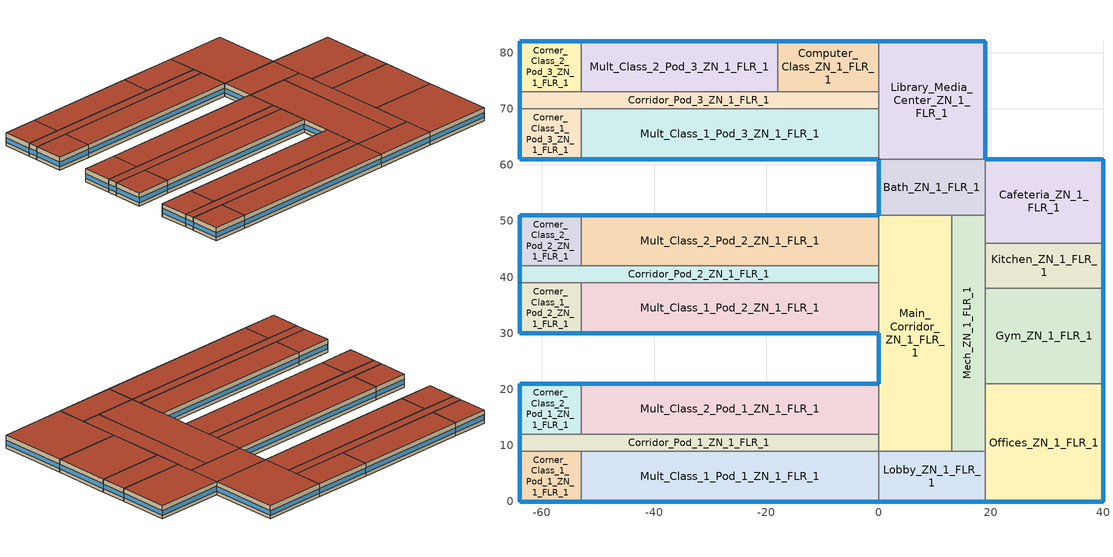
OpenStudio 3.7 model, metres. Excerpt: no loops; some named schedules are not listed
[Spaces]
Library_Media_Center_ZN_1_FLR_1
 floor foundation (BTAP-Grnd-Floor-Mass:U-0.678_std): 19,82 19,61 0,61 0,82 z0
 wall outside: 19,61 19,82 0,82 z0:4
 wall to Computer_Class_ZN_1_FLR_1: 0,82 0,73 z0:4
 wall to Bath_ZN_1_FLR_1: 0,61 19,61 z0:4
 wall to Mult_Class_1_Pod_3_ZN_1_FLR_1: 0,70 0,61 z0:4
 wall to Corridor_Pod_3_ZN_1_FLR_1: 0,73 0,70 z0:4
 window: 19,61.05 19,81.95 / 18.95,82 0.05,82 z1.1:2.51
 roof outside: 19,61 19,82 0,82 0,61 z4
Main_Corridor_ZN_1_FLR_1
 floor foundation (BTAP-Grnd-Floor-Mass:U-0.678_std): 13,51 13,9 0,9 0,51 z0
 wall outside: 0,30 0,21 z0:4
 wall to Lobby_ZN_1_FLR_1: 0,9 13,9 z0:4
 wall to Mult_Class_2_Pod_2_ZN_1_FLR_1: 0,51 0,42 z0:4
 wall to Mult_Class_2_Pod_1_ZN_1_FLR_1: 0,21 0,12 z0:4
 wall to Corridor_Pod_1_ZN_1_FLR_1: 0,12 0,9 z0:4
 wall to Bath_ZN_1_FLR_1: 13,51 0,51 z0:4
 wall to Mech_ZN_1_FLR_1: 13,9 13,51 z0:4
 wall to Corridor_Pod_2_ZN_1_FLR_1: 0,42 0,39 z0:4
 wall to Mult_Class_1_Pod_2_ZN_1_FLR_1: 0,39 0,30 z0:4
 window: 0,29.95 0,21.05 z1.1:2.52
 roof outside: 13,9 13,51 0,51 0,9 z4
Corridor_Pod_2_ZN_1_FLR_1
 floor foundation (BTAP-Grnd-Floor-Mass:U-0.678_std): 0,42 0,39 -64,39 -64,42 z0
 wall outside: -64,42 -64,39 z0:4
 wall to Corner_Class_2_Pod_2_ZN_1_FLR_1: -53,42 -64,42 z0:4
 wall to Mult_Class_1_Pod_2_ZN_1_FLR_1: -53,39 0,39 z0:4
 wall to Corner_Class_1_Pod_2_ZN_1_FLR_1: -64,39 -53,39 z0:4
 wall to Mult_Class_2_Pod_2_ZN_1_FLR_1: 0,42 -53,42 z0:4
 window: -64,41.95 -64,39.05 z1.1:2.55
 roof outside: 0,39 0,42 -64,42 -64,39 z4
Kitchen_ZN_1_FLR_1
 floor foundation (BTAP-Grnd-Floor-Mass:U-0.678_std): 40,46 40,38 19,38 19,46 z0
 wall outside: 40,38 40,46 z0:4
 wall to Mech_ZN_1_FLR_1: 19,46 19,38 z0:4
 wall to Cafeteria_ZN_1_FLR_1: 40,46 19,46 z0:4
 wall to Gym_ZN_1_FLR_1: 19,38 40,38 z0:4
 window: 40,38.05 40,45.95 z1.1:2.52
 roof outside: 40,38 40,46 19,46 19,38 z4
Computer_Class_ZN_1_FLR_1
 floor foundation (BTAP-Grnd-Floor-Mass:U-0.678_std): 0,82 0,73 -18,73 -18,82 z0
 wall outside: 0,82 -18,82 z0:4
 wall to Corridor_Pod_3_ZN_1_FLR_1: -18,73 0,73 z0:4
 wall to Mult_Class_2_Pod_3_ZN_1_FLR_1: -18,82 -18,73 z0:4
 window: -0.05,82 -17.95,82 z1.1:2.51
 roof outside: 0,73 0,82 -18,82 -18,73 z4
Corner_Class_2_Pod_2_ZN_1_FLR_1
 floor foundation (BTAP-Grnd-Floor-Mass:U-0.678_std): -53,51 -53,42 -64,42 -64,51 z0
 wall outside: -53,51 -64,51 -64,42 z0:4
 wall to Mult_Class_2_Pod_2_ZN_1_FLR_1: -53,42 -53,51 z0:4
 window: -53.05,51 -63.95,51 z1.1:2.51; -64,50.95 -64,42.05 z1.1:2.52
 roof outside: -53,42 -53,51 -64,51 -64,42 z4
Corridor_Pod_3_ZN_1_FLR_1
 floor foundation (BTAP-Grnd-Floor-Mass:U-0.678_std): 0,73 0,70 -64,70 -64,73 z0
 wall outside: -64,73 -64,70 z0:4
 wall to Mult_Class_2_Pod_3_ZN_1_FLR_1: -18,73 -53,73 z0:4
 wall to Corner_Class_2_Pod_3_ZN_1_FLR_1: -53,73 -64,73 z0:4
 wall to Mult_Class_1_Pod_3_ZN_1_FLR_1: -53,70 0,70 z0:4
 wall to Corner_Class_1_Pod_3_ZN_1_FLR_1: -64,70 -53,70 z0:4
 window: -64,72.95 -64,70.05 z1.1:2.55
 roof outside: 0,70 0,73 -64,73 -64,70 z4
Mech_ZN_1_FLR_1
 floor foundation (BTAP-Grnd-Floor-Mass:U-0.678_std): 19,51 19,9 13,9 13,51 z0
 wall to Lobby_ZN_1_FLR_1: 13,9 19,9 z0:4
 wall to Offices_ZN_1_FLR_1: 19,9 19,21 z0:4
 wall to Gym_ZN_1_FLR_1: 19,21 19,38 z0:4
 wall to Bath_ZN_1_FLR_1: 19,51 13,51 z0:4
 wall to Cafeteria_ZN_1_FLR_1: 19,46 19,51 z0:4
 roof outside: 19,9 19,51 13,51 13,9 z4
Mult_Class_1_Pod_1_ZN_1_FLR_1
 floor foundation (BTAP-Grnd-Floor-Mass:U-0.678_std): 0,9 0,0 -53,0 -53,9 z0
 wall outside: -53,0 0,0 z0:4
 wall to Lobby_ZN_1_FLR_1: 0,0 0,9 z0:4
 wall to Corridor_Pod_1_ZN_1_FLR_1: 0,9 -53,9 z0:4
 wall to Corner_Class_1_Pod_1_ZN_1_FLR_1: -53,9 -53,0 z0:4
 window: -52.95,0 -0.05,0 z1.1:2.5
 roof outside: 0,0 0,9 -53,9 -53,0 z4
Mult_Class_1_Pod_2_ZN_1_FLR_1
 floor foundation (BTAP-Grnd-Floor-Mass:U-0.678_std): 0,39 0,30 -53,30 -53,39 z0
 wall outside: -53,30 0,30 z0:4
 wall to Corner_Class_1_Pod_2_ZN_1_FLR_1: -53,39 -53,30 z0:4
 window: -52.95,30 -0.05,30 z1.1:2.5
 roof outside: 0,30 0,39 -53,39 -53,30 z4
Cafeteria_ZN_1_FLR_1
 floor foundation (BTAP-Grnd-Floor-Mass:U-0.678_std): 40,61 40,46 19,46 19,61 z0
 wall outside: 40,46 40,61 19,61 z0:4
 wall to Bath_ZN_1_FLR_1: 19,61 19,51 z0:4
 window: 39.95,61 19.05,61 / 40,46.05 40,60.95 z1.1:2.51
 roof outside: 40,46 40,61 19,61 19,46 z4
Corner_Class_2_Pod_3_ZN_1_FLR_1
 floor foundation (BTAP-Grnd-Floor-Mass:U-0.678_std): -53,82 -53,73 -64,73 -64,82 z0
 wall outside: -53,82 -64,82 -64,73 z0:4
 wall to Mult_Class_2_Pod_3_ZN_1_FLR_1: -53,73 -53,82 z0:4
 window: -64,81.95 -64,73.05 z1.1:2.52; -53.05,82 -63.95,82 z1.1:2.51
 roof outside: -53,73 -53,82 -64,82 -64,73 z4
Corner_Class_2_Pod_1_ZN_1_FLR_1
 floor foundation (BTAP-Grnd-Floor-Mass:U-0.678_std): -53,21 -53,12 -64,12 -64,21 z0
 wall outside: -53,21 -64,21 -64,12 z0:4
 wall to Mult_Class_2_Pod_1_ZN_1_FLR_1: -53,12 -53,21 z0:4
 wall to Corridor_Pod_1_ZN_1_FLR_1: -64,12 -53,12 z0:4
 window: -53.05,21 -63.95,21 z1.1:2.51; -64,20.95 -64,12.05 z1.1:2.52
 roof outside: -53,12 -53,21 -64,21 -64,12 z4
Corridor_Pod_1_ZN_1_FLR_1
 floor foundation (BTAP-Grnd-Floor-Mass:U-0.678_std): 0,12 0,9 -64,9 -64,12 z0
 wall outside: -64,12 -64,9 z0:4
 wall to Corner_Class_1_Pod_1_ZN_1_FLR_1: -64,9 -53,9 z0:4
 wall to Mult_Class_2_Pod_1_ZN_1_FLR_1: 0,12 -53,12 z0:4
 window: -64,11.95 -64,9.05 z1.1:2.55
 roof outside: 0,9 0,12 -64,12 -64,9 z4
Mult_Class_2_Pod_2_ZN_1_FLR_1
 floor foundation (BTAP-Grnd-Floor-Mass:U-0.678_std): 0,51 0,42 -53,42 -53,51 z0
 wall outside: 0,51 -53,51 z0:4
 window: -0.05,51 -52.95,51 z1.1:2.5
 roof outside: 0,42 0,51 -53,51 -53,42 z4
Bath_ZN_1_FLR_1
 floor foundation (BTAP-Grnd-Floor-Mass:U-0.678_std): 19,61 19,51 0,51 0,61 z0
 wall outside: 0,61 0,51 z0:4
 window: 0,60.95 0,51.05 z1.1:2.51
 roof outside: 19,51 19,61 0,61 0,51 z4
Corner_Class_1_Pod_3_ZN_1_FLR_1
 floor foundation (BTAP-Grnd-Floor-Mass:U-0.678_std): -53,70 -53,61 -64,61 -64,70 z0
 wall outside: -64,70 -64,61 -53,61 z0:4
 wall to Mult_Class_1_Pod_3_ZN_1_FLR_1: -53,61 -53,70 z0:4
 window: -64,69.95 -64,61.05 z1.1:2.52; -63.95,61 -53.05,61 z1.1:2.51
 roof outside: -53,61 -53,70 -64,70 -64,61 z4
Gym_ZN_1_FLR_1
 floor foundation (BTAP-Grnd-Floor-Mass:U-0.678_std): 40,38 40,21 19,21 19,38 z0
 wall outside: 40,21 40,38 z0:4
 wall to Offices_ZN_1_FLR_1: 19,21 40,21 z0:4
 window: 40,21.05 40,37.95 z1.1:2.51
 roof outside: 40,21 40,38 19,38 19,21 z4
Lobby_ZN_1_FLR_1
 floor foundation (BTAP-Grnd-Floor-Mass:U-0.678_std): 19,9 19,0 0,0 0,9 z0
 wall outside: 0,0 19,0 z0:4
 wall to Offices_ZN_1_FLR_1: 19,0 19,9 z0:4
 window: 0.05,0 18.95,0 z1.1:2.51
 roof outside: 19,0 19,9 0,9 0,0 z4
Mult_Class_2_Pod_1_ZN_1_FLR_1
 floor foundation (BTAP-Grnd-Floor-Mass:U-0.678_std): 0,21 0,12 -53,12 -53,21 z0
 wall outside: 0,21 -53,21 z0:4
 window: -0.05,21 -52.95,21 z1.1:2.5
 roof outside: 0,12 0,21 -53,21 -53,12 z4
Mult_Class_2_Pod_3_ZN_1_FLR_1
 floor foundation (BTAP-Grnd-Floor-Mass:U-0.678_std): -18,82 -18,73 -53,73 -53,82 z0
 wall outside: -18,82 -53,82 z0:4
 window: -18.05,82 -52.95,82 z1.1:2.5
 roof outside: -18,73 -18,82 -53,82 -53,73 z4
Offices_ZN_1_FLR_1
 floor foundation (BTAP-Grnd-Floor-Mass:U-0.678_std): 40,21 40,0 19,0 19,21 z0
 wall outside: 19,0 40,0 40,21 z0:4
 window: 19.05,0 39.95,0 / 40,0.05 40,20.95 z1.1:2.51
 roof outside: 40,0 40,21 19,21 19,0 z4
Mult_Class_1_Pod_3_ZN_1_FLR_1
 floor foundation (BTAP-Grnd-Floor-Mass:U-0.678_std): 0,70 0,61 -53,61 -53,70 z0
 wall outside: -53,61 0,61 z0:4
 window: -52.95,61 -0.05,61 z1.1:2.5
 roof outside: 0,61 0,70 -53,70 -53,61 z4
Corner_Class_1_Pod_2_ZN_1_FLR_1
 floor foundation (BTAP-Grnd-Floor-Mass:U-0.678_std): -53,39 -53,30 -64,30 -64,39 z0
 wall outside: -64,39 -64,30 -53,30 z0:4
 window: -64,38.95 -64,30.05 z1.1:2.52; -63.95,30 -53.05,30 z1.1:2.51
 roof outside: -53,30 -53,39 -64,39 -64,30 z4
Corner_Class_1_Pod_1_ZN_1_FLR_1
 floor foundation (BTAP-Grnd-Floor-Mass:U-0.678_std): -53,9 -53,0 -64,0 -64,9 z0
 wall outside: -64,9 -64,0 -53,0 z0:4
 window: -63.95,0 -53.05,0 z1.1:2.51; -64,8.95 -64,0.05 z1.1:2.52
 roof outside: -53,0 -53,9 -64,9 -64,0 z4
[Site]
Calgary Intl AP_AB_CAN: Latitude {deg}=51.11; Longitude {deg}=-114.02; Time Zone {hr}=-7; Elevation {m}=1084.1; Terrain=City
[Building]
PrimarySchool: North Axis {deg}=0; Default Construction Set=BTAP-Mass at hdd = 5000.0; Standards Number of Stories=1; Standards Number of Above Ground Stories=1; Standards Template=BTAP1980TO2010; Standards Building Type=PrimarySchool
[Site:WaterMainsTemperature]
Calculation Method=Correlation; Annual Average Outdoor Air Temperature {C}=4.69167; Maximum Difference In Monthly Average Outdoor Air Temperatures {deltaC}=24.6
[Site:GroundTemperature:BuildingSurface]
19.527, 19.502, 19.536, 19.598, 20.002, 21.64, 22.225, 22.375, 21.449, 20.121, 19.802, 19.633
[SizingPeriod:DesignDay] Barometric Pressure {Pa}=88961; Rain Indicator=No; Snow Indicator=No; Day of Month=21; Daylight Saving Time Indicator=No; Humidity Condition Type=Wetbulb; Dry-Bulb Temperature Range Modifier Type=DefaultMultipliers
Name | Maximum Dry-Bulb Temperature {C} | Daily Dry-Bulb Temperature Range {deltaC} | Wind Speed {m/s} | Wind Direction {deg} | Month | Day Type | Wetbulb or DewPoint at Maximum Dry-Bulb {C} | Solar Model Indicator | ASHRAE Clear Sky Optical Depth for Beam Irradiance | ASHRAE Clear Sky Optical Depth for Diffuse Irradiance | Sky Clearness
Calgary Intl AP Ann Clg .4% Condns DB=>MWB | 28.8 | 12.3 | 4.5 | 160 | 7 | SummerDesignDay | 16 | ASHRAETau | 0.34 | 2.419
Calgary Intl AP Ann Clg .4% Condns WB=>MDB | 25.5 | 12.3 | 4.5 | 160 | 7 | SummerDesignDay | 17.8 | ASHRAETau | 0.34 | 2.419
Calgary Intl AP Ann Htg 99.6% Condns DB | -27.7 | 0 | 2.7 | 200 | 1 | WinterDesignDay | -27.7 | ASHRAEClearSky |  |  | 0
[ClimateZones]
Climate Zone Institution Name 1=ASHRAE; Climate Zone Document Name 1=ANSI/ASHRAE Standard 169; Climate Zone Document Year 1=2006; Climate Zone Value 1=7
[Site:GroundTemperature:Shallow]
-1.6, -5.4, -6.4, -5.5, -0.4, 5.3, 10.8, 14.7, 15.8, 14, 9.5, 4
[Site:GroundTemperature:Deep]
4, 1.3, -0.4, -0.9, 0.1, 2.3, 5.2, 8, 9.9, 10.3, 9.2, 7
[Site:GroundTemperature:FCfactorMethod]
January Ground Temperature {C}=5.5; February Ground Temperature {C}=-2; March Ground Temperature {C}=-7.6; April Ground Temperature {C}=-6.3; May Ground Temperature {C}=-6.6; June Ground Temperature {C}=-0.3; July Ground Temperature {C}=4.9; August Ground Temperature {C}=10.2; September Ground Temperature {C}=13.8; October Ground Temperature {C}=17; November Ground Temperature {C}=16.6; December Ground Temperature {C}=11.1
[Material:NoMass] Roughness=Smooth; Thermal Absorptance=0.9; Solar Absorptance=0.7
Name | Thermal Resistance {m2-K/W} | Visible Absorptance
Typical Carpet Pad; Typical Carpet Pad 1 | 0.21648 | 0.8
Typical Insulation 1 | 0.00118045 | 0.7
Typical Insulation 2 | 2.61923 | 0.7
Typical Insulation 3 | 4.40527 | 0.7
Typical Carpet Pad 2; Typical Carpet Pad 4 | 1.40895 | 0.8
Typical Carpet Pad 3 | 2.28697 | 0.8
Typical Insulation 4 | 0.338965 | 0.7
Typical Insulation 5 | 0.338983 | 0.7
[Material]
Name | Roughness | Thickness {m} | Conductivity {W/m-K} | Density {kg/m3} | Specific Heat {J/kg-K} | Thermal Absorptance | Solar Absorptance | Visible Absorptance
G05 25mm wood | MediumSmooth | 0.0254 | 0.15 | 608 | 1630 | 0.9 | 0.5 | 0.5
100mm Normalweight concrete floor 1 | MediumSmooth | 0.1016 | 2.31 | 2322 | 832
G01 13mm gypsum board 1 | Smooth | 0.0127 | 0.16 | 800 | 1090 | 0.9 | 0.7 | 0.5
4 in. Normalweight Concrete Floor 1 | MediumRough | 0.1016 | 2.31 | 2322 | 832 | 0.9 | 0.7 | 0.7
1IN Stucco 1 | Smooth | 0.0253 | 0.6918 | 1858 | 837 | 0.9 | 0.7 | 0.92
8IN CONCRETE HW RefBldg 1 | Rough | 0.2032 | 1.311 | 2240 | 836.8 | 0.9 | 0.7 | 0.7
1/2IN Gypsum 1 | Smooth | 0.0127 | 0.16 | 784.9 | 830 | 0.9 | 0.4 | 0.4
Metal Roof Surface 1; F08 Metal surface 1 | Smooth | 0.0008 | 45.28 | 7824 | 500 | 0.9 | 0.7 | 0.7
6 in. Normalweight Concrete Floor 1; 6 in. Normalweight Concrete Floor 2; 6 in. Normalweight Concrete Floor 3 | MediumRough | 0.1524 | 2.31 | 2322 | 832 | 0.9 | 0.7 | 0.7
Expanded Polystyrene | MediumSmooth | 0.0408596 | 0.029 | 29 | 1210
[Construction]
BTAP-Int-Partition; BTAP-Int-Door: G05 25mm wood
BTAP-Int-Floor: 100mm Normalweight concrete floor 1, Typical Carpet Pad
BTAP-Int-Wall: G01 13mm gypsum board 1, G01 13mm gypsum board 1
BTAP-Int-Ceiling: Typical Carpet Pad, 100mm Normalweight concrete floor 1
BTAP-Int-Window: SimpleGlazing
BTAP-Ext-Floor-Mass:U-3.822: Typical Insulation 1, 4 in. Normalweight Concrete Floor 1, Typical Carpet Pad 1
BTAP-Ext-Wall-Mass:U-0.346: 1IN Stucco 1, 8IN CONCRETE HW RefBldg 1, Typical Insulation 2, 1/2IN Gypsum 1
BTAP-Ext-Roof-Metal:U-0.227: Metal Roof Surface 1, Typical Insulation 3
BTAP-Grnd-Floor-Mass:U-0.678: 6 in. Normalweight Concrete Floor 1, Typical Carpet Pad 2
BTAP-Grnd-Wall-Mass:U-0.425: 6 in. Normalweight Concrete Floor 2, Typical Carpet Pad 3
BTAP-Grnd-Roof-Mass:U-0.678: 6 in. Normalweight Concrete Floor 3, Typical Carpet Pad 4
BTAP-Ext-FixedWindow:U=0.295 SHGC=0.490; BTAP-Ext-GlassDoors:U=0.295 SHGC=0.490; BTAP-Ext-Skylights:U=0.295 SHGC=0.490; BTAP-Ext-DaylightDomes:U=0.295 SHGC=0.490; BTAP-Ext-DaylightDiffuser:U=0.295 SHGC=0.490: SimpleGlazing:U=0.295 SHGC=0.490
BTAP-Ext-Door:U-2.95: F08 Metal surface 1, Typical Insulation 4
BTAP-Ext-OverHeadDoor:U-2.95: Typical Insulation 5
BTAP-Grnd-Floor-Mass:U-0.678_std: 6 in. Normalweight Concrete Floor 1, Expanded Polystyrene
[DefaultConstructionSet]
BTAP-Mass at hdd = 5000.0: Default Exterior Surface Constructions=BTAP-Mass at hdd = 5000.0; Default Interior Surface Constructions=Default Surface Constructions 2; Default Ground Contact Surface Constructions=BTAP-Mass at hdd = 5000.0 1; Default Exterior SubSurface Constructions=BTAP-Mass at hdd = 5000.0; Default Interior SubSurface Constructions=Default Sub Surface Constructions 2; Interior Partition Construction=BTAP-Int-Partition
[DefaultSurfaceConstructions]
Name | Floor Construction | Wall Construction | Roof Ceiling Construction
Default Surface Constructions 2 | BTAP-Int-Floor | BTAP-Int-Wall | BTAP-Int-Ceiling
BTAP-Mass at hdd = 5000.0 | BTAP-Ext-Floor-Mass:U-3.822 | BTAP-Ext-Wall-Mass:U-0.346 | BTAP-Ext-Roof-Metal:U-0.227
BTAP-Mass at hdd = 5000.0 1 | BTAP-Grnd-Floor-Mass:U-0.678 | BTAP-Grnd-Wall-Mass:U-0.425 | BTAP-Grnd-Roof-Mass:U-0.678
[DefaultSubSurfaceConstructions]
Name | Fixed Window Construction | Operable Window Construction | Door Construction | Glass Door Construction | Overhead Door Construction | Skylight Construction | Tubular Daylight Dome Construction | Tubular Daylight Diffuser Construction
Default Sub Surface Constructions 2 | BTAP-Int-Window | BTAP-Int-Window | BTAP-Int-Door
BTAP-Mass at hdd = 5000.0 | BTAP-Ext-FixedWindow:U=0.295 SHGC=0.490 | BTAP-Ext-FixedWindow:U=0.295 SHGC=0.490 | BTAP-Ext-Door:U-2.95 | BTAP-Ext-GlassDoors:U=0.295 SHGC=0.490 | BTAP-Ext-OverHeadDoor:U-2.95 | BTAP-Ext-Skylights:U=0.295 SHGC=0.490 | BTAP-Ext-DaylightDomes:U=0.295 SHGC=0.490 | BTAP-Ext-DaylightDiffuser:U=0.295 SHGC=0.490
[WindowMaterial:SimpleGlazingSystem] Solar Heat Gain Coefficient=0.49; Visible Transmittance=0.21
Name | U-Factor {W/m2-K}
SimpleGlazing | 2.2
SimpleGlazing:U=0.295 SHGC=0.490 | 2.95
[Space] Building Story=Building Story 1; Part of Total Floor Area=Yes; Volume {m3}=Autocalculate
Name | Space Type | Thermal Zone
Corner_Class_2_Pod_3_ZN_1_FLR_1; Corner_Class_2_Pod_2_ZN_1_FLR_1; Corner_Class_2_Pod_1_ZN_1_FLR_1 | Space Function Classroom/lecture/training | ALL_ST=Classroom/lecture/training_FL=Building Story 1_SCH=D 1
Library_Media_Center_ZN_1_FLR_1 | Space Function Library - reading | ALL_ST=Library - reading_FL=Building Story 1_SCH=C
Main_Corridor_ZN_1_FLR_1 | Space Function Corr. >= 2.4m wide-sch-D | WILD_ST=Corr. >= 2.4m wide-sch-D_FL=Building Story 1_SCH=D 1
Corridor_Pod_2_ZN_1_FLR_1; Corridor_Pod_1_ZN_1_FLR_1; Corridor_Pod_3_ZN_1_FLR_1 | Space Function Corr. >= 2.4m wide-sch-D | WILD_ST=Corr. >= 2.4m wide-sch-D_FL=Building Story 1_SCH=D
Mult_Class_2_Pod_2_ZN_1_FLR_1; Computer_Class_ZN_1_FLR_1; Mult_Class_2_Pod_1_ZN_1_FLR_1; Mult_Class_2_Pod_3_ZN_1_FLR_1 | Space Function Classroom/lecture/training | ALL_ST=Classroom/lecture/training_FL=Building Story 1_SCH=D 2
Kitchen_ZN_1_FLR_1 | Space Function Food preparation | ALL_ST=Food preparation_FL=Building Story 1_SCH=B
Mult_Class_1_Pod_3_ZN_1_FLR_1; Mult_Class_1_Pod_2_ZN_1_FLR_1; Mult_Class_1_Pod_1_ZN_1_FLR_1 | Space Function Classroom/lecture/training | ALL_ST=Classroom/lecture/training_FL=Building Story 1_SCH=D 3
Corner_Class_1_Pod_1_ZN_1_FLR_1; Corner_Class_1_Pod_3_ZN_1_FLR_1; Corner_Class_1_Pod_2_ZN_1_FLR_1 | Space Function Classroom/lecture/training | ALL_ST=Classroom/lecture/training_FL=Building Story 1_SCH=D
Mech_ZN_1_FLR_1 | Space Function Electrical/Mechanical-sch-D | WILD_ST=Electrical/Mechanical-sch-D_FL=Building Story 1_SCH=D
Cafeteria_ZN_1_FLR_1 | Space Function Conf./meet./multi-purpose | ALL_ST=Conf./meet./multi-purpose_FL=Building Story 1_SCH=C
Bath_ZN_1_FLR_1 | Space Function Washroom-sch-D | WET_ST=Washroom-sch-D_FL=Building Story 1_SCHD
Offices_ZN_1_FLR_1 | Space Function Office - enclosed | ALL_ST=Office - enclosed_FL=Building Story 1_SCH=A
Gym_ZN_1_FLR_1 | Space Function Gym - play | ALL_ST=Gym - play_FL=Building Story 1_SCH=B
Lobby_ZN_1_FLR_1 | Space Function Lobby - other | ALL_ST=Lobby - other_FL=Building Story 1_SCH=C
[BuildingStory]
Building Story 1: Nominal Z Coordinate {m}=0
[SpaceType] Standards Building Type=Space Function
Name | Default Schedule Set | Design Specification Outdoor Air Object | Standards Space Type
Space Function Washroom-sch-D | Space Function Washroom-sch-D Schedule Set | Space Function Washroom-sch-D Ventilation | Washroom-sch-D
Space Function Conf./meet./multi-purpose | Space Function Conf./meet./multi-purpose Schedule Set | Space Function Conf./meet./multi-purpose Ventilation | Conf./meet./multi-purpose
Space Function Classroom/lecture/training | Space Function Classroom/lecture/training Schedule Set | Space Function Classroom/lecture/training Ventilation | Classroom/lecture/training
Space Function Corr. >= 2.4m wide-sch-D | Space Function Corr. >= 2.4m wide-sch-D Schedule Set | Space Function Corr. >= 2.4m wide-sch-D Ventilation | Corr. >= 2.4m wide-sch-D
Space Function Gym - play | Space Function Gym - play Schedule Set | Space Function Gym - play Ventilation | Gym - play
Space Function Food preparation | Space Function Food preparation Schedule Set | Space Function Food preparation Ventilation | Food preparation
Space Function Library - reading | Space Function Library - reading Schedule Set | Space Function Library - reading Ventilation | Library - reading
Space Function Lobby - other | Space Function Lobby - other Schedule Set | Space Function Lobby - other Ventilation | Lobby - other
Space Function Electrical/Mechanical-sch-D | Space Function Electrical/Mechanical-sch-D Schedule Set | Space Function Electrical/Mechanical-sch-D Ventilation | Electrical/Mechanical-sch-D
Space Function Office - enclosed | Space Function Office - enclosed Schedule Set | Space Function Office - enclosed Ventilation | Office - enclosed
[People:Definition] Number of People Calculation Method=People/Area; Fraction Radiant=0.3
Name | People per Space Floor Area {person/m2}
Space Function Classroom/lecture/training People Definition | 0.133365
Space Function Conf./meet./multi-purpose People Definition; Space Function Gym - play People Definition | 0.199993
Space Function Corr. >= 2.4m wide-sch-D People Definition | 0.0100104
Space Function Electrical/Mechanical-sch-D People Definition | 0.0049514
Space Function Food preparation People Definition; Space Function Library - reading People Definition; Space Function Office - enclosed People Definition | 0.0500522
Space Function Lobby - other People Definition | 0.0999967
Space Function Washroom-sch-D People Definition | 0.0333681
[People] Work Efficiency Schedule=Work Efficiency Schedule; Clothing Insulation Schedule=Clothing Schedule; Air Velocity Schedule=Air Velocity Schedule; Multiplier=1
Name | People Definition | Space or SpaceType
Space Function Classroom/lecture/training People | Space Function Classroom/lecture/training People Definition | Space Function Classroom/lecture/training
Space Function Conf./meet./multi-purpose People | Space Function Conf./meet./multi-purpose People Definition | Space Function Conf./meet./multi-purpose
Space Function Corr. >= 2.4m wide-sch-D People | Space Function Corr. >= 2.4m wide-sch-D People Definition | Space Function Corr. >= 2.4m wide-sch-D
Space Function Electrical/Mechanical-sch-D People | Space Function Electrical/Mechanical-sch-D People Definition | Space Function Electrical/Mechanical-sch-D
Space Function Food preparation People | Space Function Food preparation People Definition | Space Function Food preparation
Space Function Gym - play People | Space Function Gym - play People Definition | Space Function Gym - play
Space Function Library - reading People | Space Function Library - reading People Definition | Space Function Library - reading
Space Function Lobby - other People | Space Function Lobby - other People Definition | Space Function Lobby - other
Space Function Office - enclosed People | Space Function Office - enclosed People Definition | Space Function Office - enclosed
Space Function Washroom-sch-D People | Space Function Washroom-sch-D People Definition | Space Function Washroom-sch-D
[Lights:Definition] Design Level Calculation Method=Watts/Area; Fraction Radiant=0.5; Fraction Visible=0.2
Name | Watts per Space Floor Area {W/m2}
Space Function Classroom/lecture/training Lights Definition | 11.9699
Space Function Conf./meet./multi-purpose Lights Definition | 11.8799
Space Function Corr. >= 2.4m wide-sch-D Lights Definition | 7.09994
Space Function Electrical/Mechanical-sch-D Lights Definition | 13.2999
Space Function Food preparation Lights Definition | 10.6999
Space Function Gym - play Lights Definition | 12.8999
Space Function Library - reading Lights Definition | 9.99992
Space Function Lobby - other Lights Definition | 9.69992
Space Function Office - enclosed Lights Definition | 11.8999
Space Function Washroom-sch-D Lights Definition | 9.44992
[Lights] Fraction Replaceable=1
Name | Lights Definition | Space or SpaceType
Space Function Classroom/lecture/training Lights | Space Function Classroom/lecture/training Lights Definition | Space Function Classroom/lecture/training
Space Function Conf./meet./multi-purpose Lights | Space Function Conf./meet./multi-purpose Lights Definition | Space Function Conf./meet./multi-purpose
Space Function Corr. >= 2.4m wide-sch-D Lights | Space Function Corr. >= 2.4m wide-sch-D Lights Definition | Space Function Corr. >= 2.4m wide-sch-D
Space Function Electrical/Mechanical-sch-D Lights | Space Function Electrical/Mechanical-sch-D Lights Definition | Space Function Electrical/Mechanical-sch-D
Space Function Food preparation Lights | Space Function Food preparation Lights Definition | Space Function Food preparation
Space Function Gym - play Lights | Space Function Gym - play Lights Definition | Space Function Gym - play
Space Function Library - reading Lights | Space Function Library - reading Lights Definition | Space Function Library - reading
Space Function Lobby - other Lights | Space Function Lobby - other Lights Definition | Space Function Lobby - other
Space Function Office - enclosed Lights | Space Function Office - enclosed Lights Definition | Space Function Office - enclosed
Space Function Washroom-sch-D Lights | Space Function Washroom-sch-D Lights Definition | Space Function Washroom-sch-D
[ElectricEquipment:Definition] Design Level Calculation Method=Watts/Area; Fraction Radiant=0.5
Name | Watts per Space Floor Area {W/m2}
Space Function Classroom/lecture/training Elec Equip Definition | 4.99996
Space Function Conf./meet./multi-purpose Elec Equip Definition; Space Function Electrical/Mechanical-sch-D Elec Equip Definition; Space Function Library - reading Elec Equip Definition; Space Function Lobby - other Elec Equip Definition; Space Function Washroom-sch-D Elec Equip Definition | 0.999992
Space Function Food preparation Elec Equip Definition | 9.99992
Space Function Gym - play Elec Equip Definition | 1.49999
Space Function Office - enclosed Elec Equip Definition | 7.49994
[ElectricEquipment]
Name | Electric Equipment Definition | Space or SpaceType
Space Function Classroom/lecture/training Elec Equip | Space Function Classroom/lecture/training Elec Equip Definition | Space Function Classroom/lecture/training
Space Function Conf./meet./multi-purpose Elec Equip | Space Function Conf./meet./multi-purpose Elec Equip Definition | Space Function Conf./meet./multi-purpose
Space Function Electrical/Mechanical-sch-D Elec Equip | Space Function Electrical/Mechanical-sch-D Elec Equip Definition | Space Function Electrical/Mechanical-sch-D
Space Function Food preparation Elec Equip | Space Function Food preparation Elec Equip Definition | Space Function Food preparation
Space Function Gym - play Elec Equip | Space Function Gym - play Elec Equip Definition | Space Function Gym - play
Space Function Library - reading Elec Equip | Space Function Library - reading Elec Equip Definition | Space Function Library - reading
Space Function Lobby - other Elec Equip | Space Function Lobby - other Elec Equip Definition | Space Function Lobby - other
Space Function Office - enclosed Elec Equip | Space Function Office - enclosed Elec Equip Definition | Space Function Office - enclosed
Space Function Washroom-sch-D Elec Equip | Space Function Washroom-sch-D Elec Equip Definition | Space Function Washroom-sch-D
[DesignSpecification:OutdoorAir] Outdoor Air Method=Sum
Name | Outdoor Air Flow per Person {m3/s-person} | Outdoor Air Flow per Floor Area {m3/s-m2}
Space Function Classroom/lecture/training Ventilation | 0.0371387
Space Function Conf./meet./multi-purpose Ventilation | 0.0254008
Space Function Corr. >= 2.4m wide-sch-D Ventilation; Space Function Electrical/Mechanical-sch-D Ventilation |  | 0.000254
Space Function Food preparation Ventilation | 0.0304482
Space Function Gym - play Ventilation | 0.0152405
Space Function Library - reading Ventilation | 0.0152241
Space Function Lobby - other Ventilation | 0.152405
Space Function Office - enclosed Ventilation | 0.0101494
Space Function Washroom-sch-D Ventilation | 0.228362
[DefaultScheduleSet] People Activity Level Schedule=NECB-Activity; Infiltration Schedule=Always On
Name | Number of People Schedule | Lighting Schedule | Electric Equipment Schedule
Space Function Classroom/lecture/training Schedule Set; Space Function Corr. >= 2.4m wide-sch-D Schedule Set; Space Function Electrical/Mechanical-sch-D Schedule Set; Space Function Washroom-sch-D Schedule Set | NECB-D-Occupancy | NECB-D-Lighting | NECB-D-Electric-Equipment
Space Function Conf./meet./multi-purpose Schedule Set; Space Function Library - reading Schedule Set; Space Function Lobby - other Schedule Set | NECB-C-Occupancy | NECB-C-Lighting | NECB-C-Electric-Equipment
Space Function Food preparation Schedule Set; Space Function Gym - play Schedule Set | NECB-B-Occupancy | NECB-B-Lighting | NECB-B-Electric-Equipment
Space Function Office - enclosed Schedule Set | NECB-A-Occupancy | NECB-A-Lighting | NECB-A-Electric-Equipment
[ThermostatSetpoint:DualSetpoint]
Name | Heating Setpoint Temperature Schedule | Cooling Setpoint Temperature Schedule
Space Function Washroom-sch-D Thermostat 3; Space Function Classroom/lecture/training Thermostat 27; Space Function Classroom/lecture/training Thermostat 28; Space Function Classroom/lecture/training Thermostat 29; Space Function Classroom/lecture/training Thermostat 30; Space Function Corr. >= 2.4m wide-sch-D Thermostat 9; Space Function Corr. >= 2.4m wide-sch-D Thermostat 10; Space Function Electrical/Mechanical-sch-D Thermostat 3 | NECB-D-Thermostat Setpoint-Heating | NECB-D-Thermostat Setpoint-Cooling
Space Function Lobby - other Thermostat 3; Space Function Conf./meet./multi-purpose Thermostat 3; Space Function Library - reading Thermostat 3 | NECB-C-Thermostat Setpoint-Heating | NECB-C-Thermostat Setpoint-Cooling
Space Function Gym - play Thermostat 3; Space Function Food preparation Thermostat 3 | NECB-B-Thermostat Setpoint-Heating | NECB-B-Thermostat Setpoint-Cooling
Space Function Office - enclosed Thermostat 3 | NECB-A-Thermostat Setpoint-Heating | NECB-A-Thermostat Setpoint-Cooling
[SpaceInfiltration:DesignFlowRate] Schedule=Always On Discrete; Design Flow Rate Calculation Method=Flow/ExteriorArea; Flow per Exterior Surface Area {m3/s-m2}=0.001116; Constant Term Coefficient=0; Temperature Term Coefficient=0; Velocity Term Coefficient=0.224; Velocity Squared Term Coefficient=0
Name | Space or SpaceType
Bath_ZN_1_FLR_1 Infiltration | Bath_ZN_1_FLR_1
Cafeteria_ZN_1_FLR_1 Infiltration | Cafeteria_ZN_1_FLR_1
Computer_Class_ZN_1_FLR_1 Infiltration | Computer_Class_ZN_1_FLR_1
Corner_Class_1_Pod_1_ZN_1_FLR_1 Infiltration | Corner_Class_1_Pod_1_ZN_1_FLR_1
Corner_Class_1_Pod_2_ZN_1_FLR_1 Infiltration | Corner_Class_1_Pod_2_ZN_1_FLR_1
Corner_Class_1_Pod_3_ZN_1_FLR_1 Infiltration | Corner_Class_1_Pod_3_ZN_1_FLR_1
Corner_Class_2_Pod_1_ZN_1_FLR_1 Infiltration | Corner_Class_2_Pod_1_ZN_1_FLR_1
Corner_Class_2_Pod_2_ZN_1_FLR_1 Infiltration | Corner_Class_2_Pod_2_ZN_1_FLR_1
Corner_Class_2_Pod_3_ZN_1_FLR_1 Infiltration | Corner_Class_2_Pod_3_ZN_1_FLR_1
Corridor_Pod_1_ZN_1_FLR_1 Infiltration | Corridor_Pod_1_ZN_1_FLR_1
Corridor_Pod_2_ZN_1_FLR_1 Infiltration | Corridor_Pod_2_ZN_1_FLR_1
Corridor_Pod_3_ZN_1_FLR_1 Infiltration | Corridor_Pod_3_ZN_1_FLR_1
Gym_ZN_1_FLR_1 Infiltration | Gym_ZN_1_FLR_1
Kitchen_ZN_1_FLR_1 Infiltration | Kitchen_ZN_1_FLR_1
Library_Media_Center_ZN_1_FLR_1 Infiltration | Library_Media_Center_ZN_1_FLR_1
Lobby_ZN_1_FLR_1 Infiltration | Lobby_ZN_1_FLR_1
Main_Corridor_ZN_1_FLR_1 Infiltration | Main_Corridor_ZN_1_FLR_1
Mech_ZN_1_FLR_1 Infiltration | Mech_ZN_1_FLR_1
Mult_Class_1_Pod_1_ZN_1_FLR_1 Infiltration | Mult_Class_1_Pod_1_ZN_1_FLR_1
Mult_Class_1_Pod_2_ZN_1_FLR_1 Infiltration | Mult_Class_1_Pod_2_ZN_1_FLR_1
Mult_Class_1_Pod_3_ZN_1_FLR_1 Infiltration | Mult_Class_1_Pod_3_ZN_1_FLR_1
Mult_Class_2_Pod_1_ZN_1_FLR_1 Infiltration | Mult_Class_2_Pod_1_ZN_1_FLR_1
Mult_Class_2_Pod_2_ZN_1_FLR_1 Infiltration | Mult_Class_2_Pod_2_ZN_1_FLR_1
Mult_Class_2_Pod_3_ZN_1_FLR_1 Infiltration | Mult_Class_2_Pod_3_ZN_1_FLR_1
Offices_ZN_1_FLR_1 Infiltration | Offices_ZN_1_FLR_1
[ThermalZone] Use Ideal Air Loads=No
WET_ST=Washroom-sch-D_FL=Building Story 1_SCHD: Thermostat=Space Function Washroom-sch-D Thermostat 3
ALL_ST=Lobby - other_FL=Building Story 1_SCH=C: Thermostat=Space Function Lobby - other Thermostat 3
ALL_ST=Gym - play_FL=Building Story 1_SCH=B: Thermostat=Space Function Gym - play Thermostat 3
ALL_ST=Classroom/lecture/training_FL=Building Story 1_SCH=D: Thermostat=Space Function Classroom/lecture/training Thermostat 27
ALL_ST=Classroom/lecture/training_FL=Building Story 1_SCH=D 1: Thermostat=Space Function Classroom/lecture/training Thermostat 28
ALL_ST=Conf./meet./multi-purpose_FL=Building Story 1_SCH=C: Thermostat=Space Function Conf./meet./multi-purpose Thermostat 3
ALL_ST=Library - reading_FL=Building Story 1_SCH=C: Thermostat=Space Function Library - reading Thermostat 3
ALL_ST=Food preparation_FL=Building Story 1_SCH=B: Thermostat=Space Function Food preparation Thermostat 3
ALL_ST=Classroom/lecture/training_FL=Building Story 1_SCH=D 2: Thermostat=Space Function Classroom/lecture/training Thermostat 29
ALL_ST=Office - enclosed_FL=Building Story 1_SCH=A: Thermostat=Space Function Office - enclosed Thermostat 3; Primary Daylighting Control=Offices_ZN_1_FLR_1 daylighting control; Fraction of Zone Controlled by Primary Daylighting Control=1
ALL_ST=Classroom/lecture/training_FL=Building Story 1_SCH=D 3: Thermostat=Space Function Classroom/lecture/training Thermostat 30
WILD_ST=Corr. >= 2.4m wide-sch-D_FL=Building Story 1_SCH=D: Thermostat=Space Function Corr. >= 2.4m wide-sch-D Thermostat 9
WILD_ST=Corr. >= 2.4m wide-sch-D_FL=Building Story 1_SCH=D 1: Thermostat=Space Function Corr. >= 2.4m wide-sch-D Thermostat 10
WILD_ST=Electrical/Mechanical-sch-D_FL=Building Story 1_SCH=D: Thermostat=Space Function Electrical/Mechanical-sch-D Thermostat 3
[Foundation:Kiva] Wall Height Above Grade {m}=0; Wall Depth Below Slab {m}=0
Bldg Kiva Foundation; Corner_Class_1_Pod_2_ZN_1_FLR_1_Floor Kiva Foundation; Corner_Class_1_Pod_3_ZN_1_FLR_1_Floor Kiva Foundation; Corner_Class_2_Pod_2_ZN_1_FLR_1_Floor Kiva Foundation; Corner_Class_2_Pod_3_ZN_1_FLR_1_Floor Kiva Foundation; Mult_Class_2_Pod_1_ZN_1_FLR_1_Floor Kiva Foundation; Mult_Class_2_Pod_2_ZN_1_FLR_1_Floor Kiva Foundation; Mult_Class_2_Pod_3_ZN_1_FLR_1_Floor Kiva Foundation; Mult_Class_1_Pod_2_ZN_1_FLR_1_Floor Kiva Foundation; Mult_Class_1_Pod_3_ZN_1_FLR_1_Floor Kiva Foundation; Corridor_Pod_2_ZN_1_FLR_1_Floor Kiva Foundation; Corridor_Pod_3_ZN_1_FLR_1_Floor Kiva Foundation
[SurfaceProperty:ExposedFoundationPerimeter] Exposed Perimeter Calculation Method=TotalExposedPerimeter
Name | Total Exposed Perimeter {m}
Corner_Class_1_Pod_1_ZN_1_FLR_1_Floor; Corner_Class_1_Pod_2_ZN_1_FLR_1_Floor; Corner_Class_1_Pod_3_ZN_1_FLR_1_Floor; Corner_Class_2_Pod_1_ZN_1_FLR_1_Floor; Corner_Class_2_Pod_2_ZN_1_FLR_1_Floor; Corner_Class_2_Pod_3_ZN_1_FLR_1_Floor | 20
Computer_Class_ZN_1_FLR_1_Floor | 18
Mult_Class_2_Pod_1_ZN_1_FLR_1_Floor; Mult_Class_2_Pod_2_ZN_1_FLR_1_Floor; Mult_Class_1_Pod_1_ZN_1_FLR_1_Floor; Mult_Class_1_Pod_2_ZN_1_FLR_1_Floor; Mult_Class_1_Pod_3_ZN_1_FLR_1_Floor | 53
Mult_Class_2_Pod_3_ZN_1_FLR_1_Floor | 35
Cafeteria_ZN_1_FLR_1_Floor | 36
Kitchen_ZN_1_FLR_1_Floor | 8
Gym_ZN_1_FLR_1_Floor | 17
Library_Media_Center_ZN_1_FLR_1_Floor | 40
Lobby_ZN_1_FLR_1_Floor | 19
Offices_ZN_1_FLR_1_Floor | 42
Bath_ZN_1_FLR_1_Floor | 10
Corridor_Pod_1_ZN_1_FLR_1_Floor; Corridor_Pod_2_ZN_1_FLR_1_Floor; Corridor_Pod_3_ZN_1_FLR_1_Floor | 3
Main_Corridor_ZN_1_FLR_1_Floor | 9
Mech_ZN_1_FLR_1_Floor | 0
[Foundation:Kiva:Settings]

[Daylighting:Control]
Offices_ZN_1_FLR_1 daylighting control: Space=Offices_ZN_1_FLR_1; Position X-Coordinate {m}=10.5; Position Y-Coordinate {m}=10.5; Position Z-Coordinate {m}=0.8; Illuminance Setpoint {lux}=400; Lighting Control Type=Stepped; Number of Stepped Control Steps=2
[Schedule:Ruleset]
Clothing Schedule: Default Day Schedule=Clothing Schedule Default Winter Clothes
Air Velocity Schedule: Default Day Schedule=Air Velocity Schedule Default
Work Efficiency Schedule: Default Day Schedule=Work Efficiency Schedule Default
NECB-D-Occupancy: Default Day Schedule=NECB-D-Occupancy Default
NECB-Activity: Default Day Schedule=NECB-Activity Default; Summer Design Day Schedule=NECB-Activity Summer Design Day; Winter Design Day Schedule=NECB-Activity Winter Design Day
NECB-D-Lighting: Default Day Schedule=NECB-D-Lighting Default
NECB-D-Electric-Equipment: Default Day Schedule=NECB-D-Electric-Equipment Default
Always On: Default Day Schedule=Always On Default
NECB-D-Thermostat Setpoint-Heating: Default Day Schedule=NECB-D-Thermostat Setpoint-Heating Default
NECB-D-Thermostat Setpoint-Cooling: Default Day Schedule=NECB-D-Thermostat Setpoint-Cooling Default
NECB-C-Occupancy: Default Day Schedule=NECB-C-Occupancy Default
NECB-C-Lighting: Default Day Schedule=NECB-C-Lighting Default
NECB-C-Electric-Equipment: Default Day Schedule=NECB-C-Electric-Equipment Default
NECB-C-Thermostat Setpoint-Heating: Default Day Schedule=NECB-C-Thermostat Setpoint-Heating Default
NECB-C-Thermostat Setpoint-Cooling: Default Day Schedule=NECB-C-Thermostat Setpoint-Cooling Default
NECB-B-Occupancy: Default Day Schedule=NECB-B-Occupancy Default
NECB-B-Lighting: Default Day Schedule=NECB-B-Lighting Default
NECB-B-Electric-Equipment: Default Day Schedule=NECB-B-Electric-Equipment Default
NECB-B-Thermostat Setpoint-Heating: Default Day Schedule=NECB-B-Thermostat Setpoint-Heating Default
NECB-B-Thermostat Setpoint-Cooling: Default Day Schedule=NECB-B-Thermostat Setpoint-Cooling Default
NECB-A-Occupancy: Default Day Schedule=NECB-A-Occupancy Default
NECB-A-Lighting: Default Day Schedule=NECB-A-Lighting Default
NECB-A-Electric-Equipment: Default Day Schedule=NECB-A-Electric-Equipment Default
NECB-A-Thermostat Setpoint-Heating: Default Day Schedule=NECB-A-Thermostat Setpoint-Heating Default
NECB-A-Thermostat Setpoint-Cooling: Default Day Schedule=NECB-A-Thermostat Setpoint-Cooling Default
[Schedule:Day]
Clothing Schedule Default Winter Clothes; Always On Default: 24, 0, 1
Clothing Schedule Summer Clothes: 24, 0, 0.5
Air Velocity Schedule Default: 24, 0, 0.2
Work Efficiency Schedule Default; NECB-D-Occupancy Sat Day; NECB-D-Occupancy Sun|Hol Day: 24, 0, 0
NECB-D-Occupancy Default; NECB-D-Occupancy Default|Wkdy Day: 8, 0, 0, 9, 0, 0.1, 12, 0, 0.9, 16, 0, 0.8, 17, 0, 0.5, 18, 0, 0.2, 19, 0, 0.1, 22, 0, 0.3, 23, 0, 0.1, 24, 0, 0
NECB-Activity Default; NECB-Activity Winter Design Day; NECB-Activity Summer Design Day: 24, 0, 130
NECB-D-Lighting Default; NECB-D-Lighting Default|Wkdy Day; NECB-D-Electric-Equipment Default; NECB-D-Electric-Equipment Default|Wkdy Day: 8, 0, 0.05, 9, 0, 0.3, 16, 0, 0.9, 17, 0, 0.7, 19, 0, 0.5, 22, 0, 0.7, 23, 0, 0.3, 24, 0, 0.05
NECB-D-Lighting Sat Day; NECB-D-Lighting Sun|Hol Day; NECB-D-Electric-Equipment Sat Day; NECB-D-Electric-Equipment Sun|Hol Day: 24, 0, 0.05
NECB-D-Thermostat Setpoint-Heating Default; NECB-D-Thermostat Setpoint-Heating Default|Wkdy Day: 7, 0, 18, 8, 0, 20, 23, 0, 22, 24, 0, 18
NECB-D-Thermostat Setpoint-Heating Sat Day; NECB-D-Thermostat Setpoint-Heating Sun|Hol Day; NECB-A-Thermostat Setpoint-Heating Sat Day; NECB-A-Thermostat Setpoint-Heating Sun|Hol Day: 24, 0, 18
NECB-D-Thermostat Setpoint-Cooling Default; NECB-D-Thermostat Setpoint-Cooling Default|Wkdy Day: 7, 0, 35, 23, 0, 24, 24, 0, 35
NECB-D-Thermostat Setpoint-Cooling Sat Day; NECB-D-Thermostat Setpoint-Cooling Sun|Hol Day; NECB-A-Thermostat Setpoint-Cooling Sat Day; NECB-A-Thermostat Setpoint-Cooling Sun|Hol Day: 24, 0, 35
NECB-C-Occupancy Default; NECB-C-Occupancy Default|Wkdy Day: 8, 0, 0, 9, 0, 0.1, 10, 0, 0.2, 12, 0, 0.5, 16, 0, 0.7, 17, 0, 0.8, 18, 0, 0.7, 19, 0, 0.5, 21, 0, 0.3, 24, 0, 0
NECB-C-Lighting Default; NECB-C-Electric-Equipment Default: 8, 0, 0.05, 9, 0, 0.5, 19, 0, 0.9, 20, 0, 0.6, 21, 0, 0.5, 24, 0, 0.05
NECB-C-Thermostat Setpoint-Heating Default; NECB-C-Thermostat Setpoint-Heating Default|Wkdy Day; NECB-C-Thermostat Setpoint-Heating Sat Day: 7, 0, 18, 8, 0, 20, 21, 0, 22, 24, 0, 18
NECB-C-Thermostat Setpoint-Heating Sun|Hol Day: 9, 0, 18, 10, 0, 20, 19, 0, 22, 24, 0, 18
NECB-C-Thermostat Setpoint-Cooling Default; NECB-C-Thermostat Setpoint-Cooling Default|Wkdy Day; NECB-C-Thermostat Setpoint-Cooling Sat Day: 7, 0, 35, 21, 0, 24, 24, 0, 35
NECB-C-Thermostat Setpoint-Cooling Sun|Hol Day: 9, 0, 35, 19, 0, 24, 24, 0, 35
NECB-B-Occupancy Default: 1, 0, 0.3, 2, 0, 0.1, 9, 0, 0, 10, 0, 0.1, 11, 0, 0.2, 12, 0, 0.5, 13, 0, 0.9, 14, 0, 0.8, 15, 0, 0.5, 17, 0, 0.2, 18, 0, 0.3, 19, 0, 0.6, 22, 0, 0.9, 23, 0, 0.6, 24, 0, 0.4
NECB-B-Lighting Default; NECB-B-Electric-Equipment Default: 1, 0, 0.9, 2, 0, 0.5, 9, 0, 0.1, 10, 0, 0.5, 11, 0, 0.7, 24, 0, 0.9
NECB-B-Thermostat Setpoint-Heating Default; NECB-B-Thermostat Setpoint-Heating Default|Wkdy Day; NECB-B-Thermostat Setpoint-Heating Sat Day: 2, 0, 22, 8, 0, 18, 9, 0, 20, 24, 0, 22
NECB-B-Thermostat Setpoint-Heating Sun|Hol Day: 1, 0, 18, 2, 0, 22, 9, 0, 18, 10, 0, 20, 23, 0, 22, 24, 0, 18
NECB-B-Thermostat Setpoint-Cooling Default; NECB-B-Thermostat Setpoint-Cooling Default|Wkdy Day; NECB-B-Thermostat Setpoint-Cooling Sat Day: 1, 0, 24, 8, 0, 35, 24, 0, 24
NECB-B-Thermostat Setpoint-Cooling Sun|Hol Day: 9, 0, 35, 23, 0, 24, 24, 0, 35
NECB-A-Occupancy Default: 7, 0, 0, 8, 0, 0.1, 9, 0, 0.7, 12, 0, 0.9, 14, 0, 0.5, 17, 0, 0.9, 18, 0, 0.7, 19, 0, 0.3, 23, 0, 0.1, 24, 0, 0
NECB-A-Lighting Default: 7, 0, 0.05, 8, 0, 0.3, 9, 0, 0.8, 17, 0, 0.9, 18, 0, 0.8, 19, 0, 0.5, 21, 0, 0.3, 23, 0, 0.1, 24, 0, 0.05
NECB-A-Electric-Equipment Default: 7, 0, 0.2, 8, 0, 0.3, 9, 0, 0.8, 18, 0, 0.9, 19, 0, 0.5, 21, 0, 0.3, 24, 0, 0.2
NECB-A-Thermostat Setpoint-Heating Default; NECB-A-Thermostat Setpoint-Heating Default|Wkdy Day: 6, 0, 18, 7, 0, 20, 21, 0, 22, 24, 0, 18
NECB-A-Thermostat Setpoint-Cooling Default; NECB-A-Thermostat Setpoint-Cooling Default|Wkdy Day: 6, 0, 35, 21, 0, 24, 24, 0, 35
[Schedule:Rule] Date Specification Type=DateRange; Start Day=1
Name | Schedule Ruleset | Rule Order | Day Schedule | Start Month | End Month | End Day | Apply Monday | Apply Tuesday | Apply Wednesday | Apply Thursday | Apply Friday | Apply Saturday | Apply Sunday
Schedule Rule 1 | Clothing Schedule | 0 | Clothing Schedule Summer Clothes | 5 | 9 | 30
Schedule Rule 2 | NECB-D-Occupancy | 2 | NECB-D-Occupancy Default|Wkdy Day | 1 | 12 | 31 | Yes | Yes | Yes | Yes | Yes
Schedule Rule 3 | NECB-D-Occupancy | 1 | NECB-D-Occupancy Sat Day | 1 | 12 | 31 |  |  |  |  |  | Yes
Schedule Rule 4 | NECB-D-Occupancy | 0 | NECB-D-Occupancy Sun|Hol Day | 1 | 12 | 31 |  |  |  |  |  |  | Yes
Schedule Rule 5 | NECB-D-Lighting | 2 | NECB-D-Lighting Default|Wkdy Day | 1 | 12 | 31 | Yes | Yes | Yes | Yes | Yes
Schedule Rule 6 | NECB-D-Lighting | 1 | NECB-D-Lighting Sat Day | 1 | 12 | 31 |  |  |  |  |  | Yes
Schedule Rule 7 | NECB-D-Lighting | 0 | NECB-D-Lighting Sun|Hol Day | 1 | 12 | 31 |  |  |  |  |  |  | Yes
Schedule Rule 8 | NECB-D-Electric-Equipment | 2 | NECB-D-Electric-Equipment Default|Wkdy Day | 1 | 12 | 31 | Yes | Yes | Yes | Yes | Yes
Schedule Rule 9 | NECB-D-Electric-Equipment | 1 | NECB-D-Electric-Equipment Sat Day | 1 | 12 | 31 |  |  |  |  |  | Yes
Schedule Rule 10 | NECB-D-Electric-Equipment | 0 | NECB-D-Electric-Equipment Sun|Hol Day | 1 | 12 | 31 |  |  |  |  |  |  | Yes
Schedule Rule 11 | NECB-D-Thermostat Setpoint-Heating | 2 | NECB-D-Thermostat Setpoint-Heating Default|Wkdy Day | 1 | 12 | 31 | Yes | Yes | Yes | Yes | Yes
Schedule Rule 12 | NECB-D-Thermostat Setpoint-Heating | 1 | NECB-D-Thermostat Setpoint-Heating Sat Day | 1 | 12 | 31 |  |  |  |  |  | Yes
Schedule Rule 13 | NECB-D-Thermostat Setpoint-Heating | 0 | NECB-D-Thermostat Setpoint-Heating Sun|Hol Day | 1 | 12 | 31 |  |  |  |  |  |  | Yes
Schedule Rule 14 | NECB-D-Thermostat Setpoint-Cooling | 2 | NECB-D-Thermostat Setpoint-Cooling Default|Wkdy Day | 1 | 12 | 31 | Yes | Yes | Yes | Yes | Yes
Schedule Rule 15 | NECB-D-Thermostat Setpoint-Cooling | 1 | NECB-D-Thermostat Setpoint-Cooling Sat Day | 1 | 12 | 31 |  |  |  |  |  | Yes
Schedule Rule 16 | NECB-D-Thermostat Setpoint-Cooling | 0 | NECB-D-Thermostat Setpoint-Cooling Sun|Hol Day | 1 | 12 | 31 |  |  |  |  |  |  | Yes
Schedule Rule 17 | NECB-C-Occupancy | 2 | NECB-C-Occupancy Default|Wkdy Day | 1 | 12 | 31 | Yes | Yes | Yes | Yes | Yes
Schedule Rule 18 | NECB-C-Occupancy | 1 | NECB-C-Occupancy Sat Day | 1 | 12 | 31 |  |  |  |  |  | Yes
Schedule Rule 19 | NECB-C-Occupancy | 0 | NECB-C-Occupancy Sun|Hol Day | 1 | 12 | 31 |  |  |  |  |  |  | Yes
Schedule Rule 20 | NECB-C-Lighting | 2 | NECB-C-Lighting Default|Wkdy Day | 1 | 12 | 31 | Yes | Yes | Yes | Yes | Yes
Schedule Rule 21 | NECB-C-Lighting | 1 | NECB-C-Lighting Sat Day | 1 | 12 | 31 |  |  |  |  |  | Yes
Schedule Rule 22 | NECB-C-Lighting | 0 | NECB-C-Lighting Sun|Hol Day | 1 | 12 | 31 |  |  |  |  |  |  | Yes
Schedule Rule 23 | NECB-C-Electric-Equipment | 2 | NECB-C-Electric-Equipment Default|Wkdy Day | 1 | 12 | 31 | Yes | Yes | Yes | Yes | Yes
Schedule Rule 24 | NECB-C-Electric-Equipment | 1 | NECB-C-Electric-Equipment Sat Day | 1 | 12 | 31 |  |  |  |  |  | Yes
Schedule Rule 25 | NECB-C-Electric-Equipment | 0 | NECB-C-Electric-Equipment Sun|Hol Day | 1 | 12 | 31 |  |  |  |  |  |  | Yes
Schedule Rule 26 | NECB-C-Thermostat Setpoint-Heating | 2 | NECB-C-Thermostat Setpoint-Heating Default|Wkdy Day | 1 | 12 | 31 | Yes | Yes | Yes | Yes | Yes
Schedule Rule 27 | NECB-C-Thermostat Setpoint-Heating | 1 | NECB-C-Thermostat Setpoint-Heating Sat Day | 1 | 12 | 31 |  |  |  |  |  | Yes
Schedule Rule 28 | NECB-C-Thermostat Setpoint-Heating | 0 | NECB-C-Thermostat Setpoint-Heating Sun|Hol Day | 1 | 12 | 31 |  |  |  |  |  |  | Yes
Schedule Rule 29 | NECB-C-Thermostat Setpoint-Cooling | 2 | NECB-C-Thermostat Setpoint-Cooling Default|Wkdy Day | 1 | 12 | 31 | Yes | Yes | Yes | Yes | Yes
Schedule Rule 30 | NECB-C-Thermostat Setpoint-Cooling | 1 | NECB-C-Thermostat Setpoint-Cooling Sat Day | 1 | 12 | 31 |  |  |  |  |  | Yes
Schedule Rule 31 | NECB-C-Thermostat Setpoint-Cooling | 0 | NECB-C-Thermostat Setpoint-Cooling Sun|Hol Day | 1 | 12 | 31 |  |  |  |  |  |  | Yes
Schedule Rule 32 | NECB-B-Occupancy | 2 | NECB-B-Occupancy Default|Wkdy Day | 1 | 12 | 31 | Yes | Yes | Yes | Yes | Yes
Schedule Rule 33 | NECB-B-Occupancy | 1 | NECB-B-Occupancy Sat Day | 1 | 12 | 31 |  |  |  |  |  | Yes
Schedule Rule 34 | NECB-B-Occupancy | 0 | NECB-B-Occupancy Sun|Hol Day | 1 | 12 | 31 |  |  |  |  |  |  | Yes
Schedule Rule 35 | NECB-B-Lighting | 2 | NECB-B-Lighting Default|Wkdy Day | 1 | 12 | 31 | Yes | Yes | Yes | Yes | Yes
Schedule Rule 36 | NECB-B-Lighting | 1 | NECB-B-Lighting Sat Day | 1 | 12 | 31 |  |  |  |  |  | Yes
Schedule Rule 37 | NECB-B-Lighting | 0 | NECB-B-Lighting Sun|Hol Day | 1 | 12 | 31 |  |  |  |  |  |  | Yes
Schedule Rule 38 | NECB-B-Electric-Equipment | 2 | NECB-B-Electric-Equipment Default|Wkdy Day | 1 | 12 | 31 | Yes | Yes | Yes | Yes | Yes
Schedule Rule 39 | NECB-B-Electric-Equipment | 1 | NECB-B-Electric-Equipment Sat Day | 1 | 12 | 31 |  |  |  |  |  | Yes
Schedule Rule 40 | NECB-B-Electric-Equipment | 0 | NECB-B-Electric-Equipment Sun|Hol Day | 1 | 12 | 31 |  |  |  |  |  |  | Yes
Schedule Rule 41 | NECB-B-Thermostat Setpoint-Heating | 2 | NECB-B-Thermostat Setpoint-Heating Default|Wkdy Day | 1 | 12 | 31 | Yes | Yes | Yes | Yes | Yes
Schedule Rule 42 | NECB-B-Thermostat Setpoint-Heating | 1 | NECB-B-Thermostat Setpoint-Heating Sat Day | 1 | 12 | 31 |  |  |  |  |  | Yes
Schedule Rule 43 | NECB-B-Thermostat Setpoint-Heating | 0 | NECB-B-Thermostat Setpoint-Heating Sun|Hol Day | 1 | 12 | 31 |  |  |  |  |  |  | Yes
Schedule Rule 44 | NECB-B-Thermostat Setpoint-Cooling | 2 | NECB-B-Thermostat Setpoint-Cooling Default|Wkdy Day | 1 | 12 | 31 | Yes | Yes | Yes | Yes | Yes
Schedule Rule 45 | NECB-B-Thermostat Setpoint-Cooling | 1 | NECB-B-Thermostat Setpoint-Cooling Sat Day | 1 | 12 | 31 |  |  |  |  |  | Yes
Schedule Rule 46 | NECB-B-Thermostat Setpoint-Cooling | 0 | NECB-B-Thermostat Setpoint-Cooling Sun|Hol Day | 1 | 12 | 31 |  |  |  |  |  |  | Yes
Schedule Rule 47 | NECB-A-Occupancy | 2 | NECB-A-Occupancy Default|Wkdy Day | 1 | 12 | 31 | Yes | Yes | Yes | Yes | Yes
Schedule Rule 48 | NECB-A-Occupancy | 1 | NECB-A-Occupancy Sat Day | 1 | 12 | 31 |  |  |  |  |  | Yes
Schedule Rule 49 | NECB-A-Occupancy | 0 | NECB-A-Occupancy Sun|Hol Day | 1 | 12 | 31 |  |  |  |  |  |  | Yes
Schedule Rule 50 | NECB-A-Lighting | 2 | NECB-A-Lighting Default|Wkdy Day | 1 | 12 | 31 | Yes | Yes | Yes | Yes | Yes
Schedule Rule 51 | NECB-A-Lighting | 1 | NECB-A-Lighting Sat Day | 1 | 12 | 31 |  |  |  |  |  | Yes
Schedule Rule 52 | NECB-A-Lighting | 0 | NECB-A-Lighting Sun|Hol Day | 1 | 12 | 31 |  |  |  |  |  |  | Yes
Schedule Rule 53 | NECB-A-Electric-Equipment | 2 | NECB-A-Electric-Equipment Default|Wkdy Day | 1 | 12 | 31 | Yes | Yes | Yes | Yes | Yes
Schedule Rule 54 | NECB-A-Electric-Equipment | 1 | NECB-A-Electric-Equipment Sat Day | 1 | 12 | 31 |  |  |  |  |  | Yes
Schedule Rule 55 | NECB-A-Electric-Equipment | 0 | NECB-A-Electric-Equipment Sun|Hol Day | 1 | 12 | 31 |  |  |  |  |  |  | Yes
Schedule Rule 56 | NECB-A-Thermostat Setpoint-Heating | 2 | NECB-A-Thermostat Setpoint-Heating Default|Wkdy Day | 1 | 12 | 31 | Yes | Yes | Yes | Yes | Yes
Schedule Rule 57 | NECB-A-Thermostat Setpoint-Heating | 1 | NECB-A-Thermostat Setpoint-Heating Sat Day | 1 | 12 | 31 |  |  |  |  |  | Yes
Schedule Rule 58 | NECB-A-Thermostat Setpoint-Heating | 0 | NECB-A-Thermostat Setpoint-Heating Sun|Hol Day | 1 | 12 | 31 |  |  |  |  |  |  | Yes
Schedule Rule 59 | NECB-A-Thermostat Setpoint-Cooling | 2 | NECB-A-Thermostat Setpoint-Cooling Default|Wkdy Day | 1 | 12 | 31 | Yes | Yes | Yes | Yes | Yes
Schedule Rule 60 | NECB-A-Thermostat Setpoint-Cooling | 1 | NECB-A-Thermostat Setpoint-Cooling Sat Day | 1 | 12 | 31 |  |  |  |  |  | Yes
Schedule Rule 61 | NECB-A-Thermostat Setpoint-Cooling | 0 | NECB-A-Thermostat Setpoint-Cooling Sun|Hol Day | 1 | 12 | 31 |  |  |  |  |  |  | Yes
[Schedule:Constant]
Always On Discrete: Value=1
